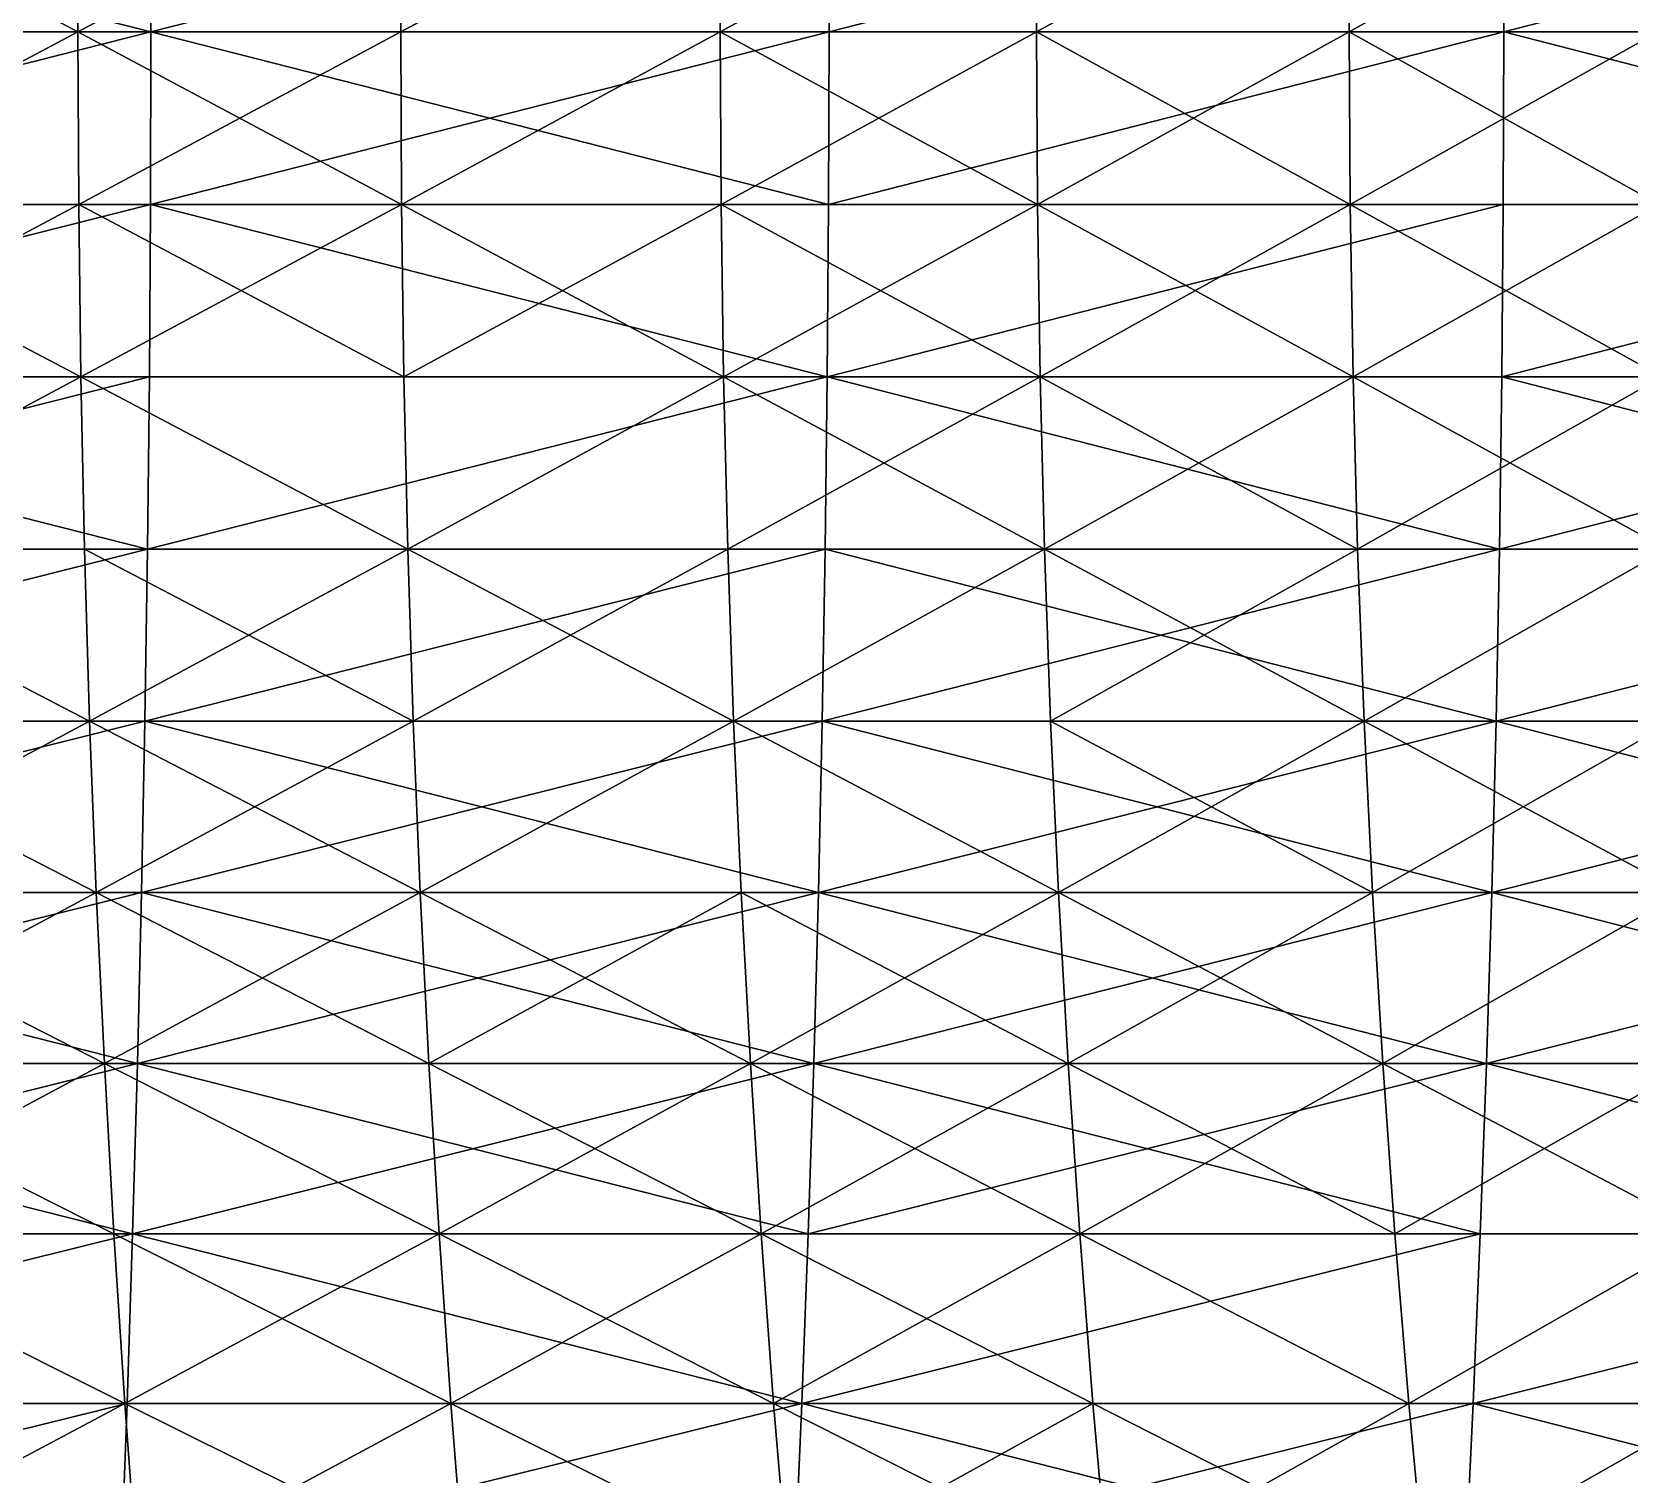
# Model space of a CAD drawing. Header units: millimetres. Extents: x -3250 to 8000, y -3250 to 3250.
# Drawn here: x 5341.9 to 5526.6, y -166.7 to 0 of the extents above; entities that cross this region are included whole.
import ezdxf

# ---------------------------------------------------------------- set-up
doc = ezdxf.new("R2010")
doc.units = ezdxf.units.MM
doc.header["$MEASUREMENT"] = 0
doc.layers.add('MESH_3D', color=2, linetype='CONTINUOUS')

msp = doc.modelspace()

# ---------------------------------------------------------------- linework, layer by layer
at = {"layer": 'MESH_3D'}
for points in [[(5276.9, 19.94, 435.99), (5355.63, 19.94, 448.86), (5355.67, 0, 448.62)], [(5276.9, 19.94, 435.99), (5355.67, 0, 448.62), (5276.94, 0, 435.74)], [(5355.63, 19.94, 26251.14), (5276.9, 19.94, 26264.01), (5276.94, 0, 26264.26)], [(5355.63, 19.94, 26251.14), (5276.94, 0, 26264.26), (5355.67, 0, 26251.38)], [(5309.58, 0, 2083.32), (5347.23, 0, 2096.49), (5309.66, 19.94, 2083.08)], [(5347.32, 19.94, 24603.74), (5309.58, 0, 24616.68), (5309.66, 19.94, 24616.92)], [(5347.32, 19.94, 24603.74), (5347.23, 0, 24603.51), (5309.58, 0, 24616.68)], [(5309.66, 19.94, 2083.08), (5347.23, 0, 2096.49), (5347.32, 19.94, 2096.26)], [(5347.23, 0, 2096.49), (5384.55, 0, 2110.6), (5384.64, 19.94, 2110.37)], [(5347.23, 0, 2096.49), (5384.64, 19.94, 2110.37), (5347.32, 19.94, 2096.26)], [(5384.64, 19.94, 24589.63), (5347.23, 0, 24603.51), (5347.32, 19.94, 24603.74)], [(5384.64, 19.94, 24589.63), (5384.55, 0, 24589.4), (5347.23, 0, 24603.51)], [(5355.63, 19.94, 448.86), (5434.02, 19.94, 463.69), (5355.67, 0, 448.62)], [(5434.02, 19.94, 26236.31), (5355.63, 19.94, 26251.14), (5355.67, 0, 26251.38)], [(5434.02, 19.94, 463.69), (5434.07, 0, 463.45), (5355.67, 0, 448.62)], [(5434.02, 19.94, 26236.31), (5355.67, 0, 26251.38), (5434.07, 0, 26236.55)], [(5384.55, 0, 2110.6), (5421.5, 0, 2125.64), (5421.59, 19.94, 2125.41)], [(5384.55, 0, 2110.6), (5421.59, 19.94, 2125.41), (5384.64, 19.94, 2110.37)], [(5421.59, 19.94, 24574.59), (5384.55, 0, 24589.4), (5384.64, 19.94, 24589.63)], [(5421.59, 19.94, 24574.59), (5421.5, 0, 24574.36), (5384.55, 0, 24589.4)], [(5421.5, 0, 2125.64), (5458.06, 0, 2141.59), (5458.16, 19.94, 2141.36)], [(5421.5, 0, 2125.64), (5458.16, 19.94, 2141.36), (5421.59, 19.94, 2125.41)], [(5458.16, 19.94, 24558.64), (5421.5, 0, 24574.36), (5421.59, 19.94, 24574.59)], [(5458.16, 19.94, 24558.64), (5458.06, 0, 24558.41), (5421.5, 0, 24574.36)], [(5434.02, 19.94, 463.69), (5512.01, 19.94, 480.47), (5434.07, 0, 463.45)], [(5512.01, 19.94, 26219.53), (5434.02, 19.94, 26236.31), (5434.07, 0, 26236.55)], [(5512.01, 19.94, 480.47), (5512.07, 0, 480.23), (5434.07, 0, 463.45)], [(5512.01, 19.94, 26219.53), (5434.07, 0, 26236.55), (5512.07, 0, 26219.77)], [(5458.06, 0, 2141.59), (5494.32, 19.94, 2158.23), (5458.16, 19.94, 2141.36)], [(5458.06, 0, 2141.59), (5494.21, 0, 2158.45), (5494.32, 19.94, 2158.23)], [(5494.32, 19.94, 24541.77), (5458.06, 0, 24558.41), (5458.16, 19.94, 24558.64)], [(5494.32, 19.94, 24541.77), (5494.21, 0, 24541.55), (5458.06, 0, 24558.41)], [(5494.21, 0, 2158.45), (5530.05, 19.94, 2175.98), (5494.32, 19.94, 2158.23)], [(5494.21, 0, 2158.45), (5529.94, 0, 2176.21), (5530.05, 19.94, 2175.98)], [(5530.05, 19.94, 24524.02), (5494.21, 0, 24541.55), (5494.32, 19.94, 24541.77)], [(5530.05, 19.94, 24524.02), (5529.94, 0, 24523.79), (5494.21, 0, 24541.55)], [(5512.01, 19.94, 480.47), (5589.56, 19.94, 499.19), (5589.62, 0, 498.95)], [(5512.01, 19.94, 480.47), (5589.62, 0, 498.95), (5512.07, 0, 480.23)], [(5589.56, 19.94, 26200.81), (5512.01, 19.94, 26219.53), (5512.07, 0, 26219.77)], [(5589.56, 19.94, 26200.81), (5512.07, 0, 26219.77), (5589.62, 0, 26201.05)], [(5276.9, -19.94, 435.99), (5355.67, 0, 448.62), (5355.63, -19.94, 448.86)], [(5276.9, -19.94, 435.99), (5276.94, 0, 435.74), (5355.67, 0, 448.62)], [(5355.67, 0, 26251.38), (5276.9, -19.94, 26264.01), (5355.63, -19.94, 26251.14)], [(5355.67, 0, 26251.38), (5276.94, 0, 26264.26), (5276.9, -19.94, 26264.01)], [(5309.66, -19.94, 2083.08), (5347.23, 0, 2096.49), (5309.58, 0, 2083.32)], [(5309.66, -19.94, 24616.92), (5309.58, 0, 24616.68), (5347.23, 0, 24603.51)], [(5309.66, -19.94, 2083.08), (5347.32, -19.94, 2096.26), (5347.23, 0, 2096.49)], [(5347.32, -19.94, 24603.74), (5309.66, -19.94, 24616.92), (5347.23, 0, 24603.51)], [(5347.32, -19.94, 2096.26), (5384.55, 0, 2110.6), (5347.23, 0, 2096.49)], [(5384.64, -19.94, 24589.63), (5347.32, -19.94, 24603.74), (5347.23, 0, 24603.51)], [(5384.64, -19.94, 24589.63), (5347.23, 0, 24603.51), (5384.55, 0, 24589.4)], [(5347.32, -19.94, 2096.26), (5384.64, -19.94, 2110.37), (5384.55, 0, 2110.6)], [(5355.63, -19.94, 448.86), (5355.67, 0, 448.62), (5434.02, -19.94, 463.69)], [(5434.07, 0, 26236.55), (5355.63, -19.94, 26251.14), (5434.02, -19.94, 26236.31)], [(5434.07, 0, 26236.55), (5355.67, 0, 26251.38), (5355.63, -19.94, 26251.14)], [(5434.02, -19.94, 463.69), (5355.67, 0, 448.62), (5434.07, 0, 463.45)], [(5384.64, -19.94, 2110.37), (5421.5, 0, 2125.64), (5384.55, 0, 2110.6)], [(5384.64, -19.94, 24589.63), (5384.55, 0, 24589.4), (5421.5, 0, 24574.36)], [(5384.64, -19.94, 2110.37), (5421.59, -19.94, 2125.41), (5421.5, 0, 2125.64)], [(5421.59, -19.94, 24574.59), (5384.64, -19.94, 24589.63), (5421.5, 0, 24574.36)], [(5421.59, -19.94, 2125.41), (5458.06, 0, 2141.59), (5421.5, 0, 2125.64)], [(5458.16, -19.94, 24558.64), (5421.59, -19.94, 24574.59), (5421.5, 0, 24574.36)], [(5458.16, -19.94, 24558.64), (5421.5, 0, 24574.36), (5458.06, 0, 24558.41)], [(5421.59, -19.94, 2125.41), (5458.16, -19.94, 2141.36), (5458.06, 0, 2141.59)], [(5434.02, -19.94, 463.69), (5512.07, 0, 480.23), (5512.01, -19.94, 480.47)], [(5434.02, -19.94, 463.69), (5434.07, 0, 463.45), (5512.07, 0, 480.23)], [(5512.07, 0, 26219.77), (5434.02, -19.94, 26236.31), (5512.01, -19.94, 26219.53)], [(5512.07, 0, 26219.77), (5434.07, 0, 26236.55), (5434.02, -19.94, 26236.31)], [(5458.16, -19.94, 2141.36), (5494.21, 0, 2158.45), (5458.06, 0, 2141.59)], [(5494.32, -19.94, 24541.77), (5458.16, -19.94, 24558.64), (5458.06, 0, 24558.41)], [(5494.32, -19.94, 24541.77), (5458.06, 0, 24558.41), (5494.21, 0, 24541.55)], [(5458.16, -19.94, 2141.36), (5494.32, -19.94, 2158.23), (5494.21, 0, 2158.45)], [(5494.32, -19.94, 2158.23), (5529.94, 0, 2176.21), (5494.21, 0, 2158.45)], [(5530.05, -19.94, 24524.02), (5494.21, 0, 24541.55), (5529.94, 0, 24523.79)], [(5530.05, -19.94, 24524.02), (5494.32, -19.94, 24541.77), (5494.21, 0, 24541.55)], [(5494.32, -19.94, 2158.23), (5530.05, -19.94, 2175.98), (5529.94, 0, 2176.21)], [(5512.01, -19.94, 480.47), (5512.07, 0, 480.23), (5589.56, -19.94, 499.19)], [(5589.56, -19.94, 26200.81), (5512.07, 0, 26219.77), (5512.01, -19.94, 26219.53)], [(5589.56, -19.94, 499.19), (5512.07, 0, 480.23), (5589.62, 0, 498.95)], [(5589.62, 0, 26201.05), (5512.07, 0, 26219.77), (5589.56, -19.94, 26200.81)], [(5276.79, -39.88, 436.72), (5355.63, -19.94, 448.86), (5355.5, -39.88, 449.59)], [(5276.9, -19.94, 435.99), (5355.63, -19.94, 448.86), (5276.79, -39.88, 436.72)], [(5355.63, -19.94, 26251.14), (5276.9, -19.94, 26264.01), (5276.79, -39.88, 26263.28)], [(5355.63, -19.94, 26251.14), (5276.79, -39.88, 26263.28), (5355.5, -39.88, 26250.41)], [(5309.9, -39.88, 2082.37), (5347.32, -19.94, 2096.26), (5309.66, -19.94, 2083.08)], [(5347.57, -39.88, 24604.44), (5309.9, -39.88, 24617.63), (5309.66, -19.94, 24616.92)], [(5347.57, -39.88, 24604.44), (5309.66, -19.94, 24616.92), (5347.32, -19.94, 24603.74)], [(5309.9, -39.88, 2082.37), (5347.57, -39.88, 2095.56), (5347.32, -19.94, 2096.26)], [(5347.57, -39.88, 2095.56), (5384.64, -19.94, 2110.37), (5347.32, -19.94, 2096.26)], [(5384.91, -39.88, 24590.32), (5347.57, -39.88, 24604.44), (5347.32, -19.94, 24603.74)], [(5384.91, -39.88, 24590.32), (5347.32, -19.94, 24603.74), (5384.64, -19.94, 24589.63)], [(5347.57, -39.88, 2095.56), (5384.91, -39.88, 2109.68), (5384.64, -19.94, 2110.37)], [(5355.63, -19.94, 448.86), (5433.87, -39.88, 464.42), (5355.5, -39.88, 449.59)], [(5433.87, -39.88, 26235.58), (5355.63, -19.94, 26251.14), (5355.5, -39.88, 26250.41)], [(5355.63, -19.94, 448.86), (5434.02, -19.94, 463.69), (5433.87, -39.88, 464.42)], [(5434.02, -19.94, 26236.31), (5355.63, -19.94, 26251.14), (5433.87, -39.88, 26235.58)], [(5384.91, -39.88, 2109.68), (5421.59, -19.94, 2125.41), (5384.64, -19.94, 2110.37)], [(5421.88, -39.88, 24575.28), (5384.64, -19.94, 24589.63), (5421.59, -19.94, 24574.59)], [(5421.88, -39.88, 24575.28), (5384.91, -39.88, 24590.32), (5384.64, -19.94, 24589.63)], [(5384.91, -39.88, 2109.68), (5421.88, -39.88, 2124.72), (5421.59, -19.94, 2125.41)], [(5421.88, -39.88, 2124.72), (5458.16, -19.94, 2141.36), (5421.59, -19.94, 2125.41)], [(5458.47, -39.88, 24559.32), (5421.88, -39.88, 24575.28), (5421.59, -19.94, 24574.59)], [(5458.47, -39.88, 24559.32), (5421.59, -19.94, 24574.59), (5458.16, -19.94, 24558.64)], [(5421.88, -39.88, 2124.72), (5458.47, -39.88, 2140.68), (5458.16, -19.94, 2141.36)], [(5433.87, -39.88, 464.42), (5512.01, -19.94, 480.47), (5511.85, -39.88, 481.2)], [(5434.02, -19.94, 463.69), (5512.01, -19.94, 480.47), (5433.87, -39.88, 464.42)], [(5512.01, -19.94, 26219.53), (5434.02, -19.94, 26236.31), (5433.87, -39.88, 26235.58)], [(5512.01, -19.94, 26219.53), (5433.87, -39.88, 26235.58), (5511.85, -39.88, 26218.8)], [(5458.47, -39.88, 2140.68), (5494.32, -19.94, 2158.23), (5458.16, -19.94, 2141.36)], [(5494.65, -39.88, 24542.45), (5458.16, -19.94, 24558.64), (5494.32, -19.94, 24541.77)], [(5494.65, -39.88, 24542.45), (5458.47, -39.88, 24559.32), (5458.16, -19.94, 24558.64)], [(5458.47, -39.88, 2140.68), (5494.65, -39.88, 2157.55), (5494.32, -19.94, 2158.23)], [(5494.65, -39.88, 2157.55), (5530.05, -19.94, 2175.98), (5494.32, -19.94, 2158.23)], [(5530.39, -39.88, 24524.68), (5494.32, -19.94, 24541.77), (5530.05, -19.94, 24524.02)], [(5530.39, -39.88, 24524.68), (5494.65, -39.88, 24542.45), (5494.32, -19.94, 24541.77)], [(5494.65, -39.88, 2157.55), (5530.39, -39.88, 2175.32), (5530.05, -19.94, 2175.98)], [(5511.85, -39.88, 481.2), (5589.56, -19.94, 499.19), (5589.38, -39.88, 499.92)], [(5512.01, -19.94, 480.47), (5589.56, -19.94, 499.19), (5511.85, -39.88, 481.2)], [(5589.56, -19.94, 26200.81), (5511.85, -39.88, 26218.8), (5589.38, -39.88, 26200.08)], [(5589.56, -19.94, 26200.81), (5512.01, -19.94, 26219.53), (5511.85, -39.88, 26218.8)], [(5276.79, -39.88, 436.72), (5355.29, -59.78, 450.82), (5276.6, -59.78, 437.95)], [(5355.5, -39.88, 26250.41), (5276.79, -39.88, 26263.28), (5276.6, -59.78, 26262.05)], [(5355.5, -39.88, 26250.41), (5276.6, -59.78, 26262.05), (5355.29, -59.78, 26249.18)], [(5276.79, -39.88, 436.72), (5355.5, -39.88, 449.59), (5355.29, -59.78, 450.82)], [(5310.29, -59.78, 2081.2), (5347.57, -39.88, 2095.56), (5309.9, -39.88, 2082.37)], [(5347.57, -39.88, 24604.44), (5310.29, -59.78, 24618.8), (5309.9, -39.88, 24617.63)], [(5310.29, -59.78, 2081.2), (5348, -59.78, 2094.39), (5347.57, -39.88, 2095.56)], [(5348, -59.78, 24605.61), (5310.29, -59.78, 24618.8), (5347.57, -39.88, 24604.44)], [(5347.57, -39.88, 2095.56), (5385.36, -59.78, 2108.52), (5384.91, -39.88, 2109.68)], [(5348, -59.78, 2094.39), (5385.36, -59.78, 2108.52), (5347.57, -39.88, 2095.56)], [(5385.36, -59.78, 24591.48), (5347.57, -39.88, 24604.44), (5384.91, -39.88, 24590.32)], [(5385.36, -59.78, 24591.48), (5348, -59.78, 24605.61), (5347.57, -39.88, 24604.44)], [(5355.29, -59.78, 450.82), (5433.87, -39.88, 464.42), (5433.62, -59.78, 465.64)], [(5355.5, -39.88, 449.59), (5433.87, -39.88, 464.42), (5355.29, -59.78, 450.82)], [(5433.87, -39.88, 26235.58), (5355.5, -39.88, 26250.41), (5355.29, -59.78, 26249.18)], [(5433.87, -39.88, 26235.58), (5355.29, -59.78, 26249.18), (5433.62, -59.78, 26234.36)], [(5385.36, -59.78, 2108.52), (5421.88, -39.88, 2124.72), (5384.91, -39.88, 2109.68)], [(5421.88, -39.88, 24575.28), (5385.36, -59.78, 24591.48), (5384.91, -39.88, 24590.32)], [(5385.36, -59.78, 2108.52), (5422.36, -59.78, 2123.58), (5421.88, -39.88, 2124.72)], [(5422.36, -59.78, 24576.42), (5385.36, -59.78, 24591.48), (5421.88, -39.88, 24575.28)], [(5422.36, -59.78, 2123.58), (5458.47, -39.88, 2140.68), (5421.88, -39.88, 2124.72)], [(5458.98, -59.78, 24560.45), (5421.88, -39.88, 24575.28), (5458.47, -39.88, 24559.32)], [(5458.98, -59.78, 24560.45), (5422.36, -59.78, 24576.42), (5421.88, -39.88, 24575.28)], [(5422.36, -59.78, 2123.58), (5458.98, -59.78, 2139.55), (5458.47, -39.88, 2140.68)], [(5433.87, -39.88, 464.42), (5511.57, -59.78, 482.41), (5433.62, -59.78, 465.64)], [(5511.57, -59.78, 26217.59), (5433.87, -39.88, 26235.58), (5433.62, -59.78, 26234.36)], [(5433.87, -39.88, 464.42), (5511.85, -39.88, 481.2), (5511.57, -59.78, 482.41)], [(5511.85, -39.88, 26218.8), (5433.87, -39.88, 26235.58), (5511.57, -59.78, 26217.59)], [(5458.98, -59.78, 2139.55), (5494.65, -39.88, 2157.55), (5458.47, -39.88, 2140.68)], [(5495.18, -59.78, 24543.57), (5458.98, -59.78, 24560.45), (5458.47, -39.88, 24559.32)], [(5495.18, -59.78, 24543.57), (5458.47, -39.88, 24559.32), (5494.65, -39.88, 24542.45)], [(5458.98, -59.78, 2139.55), (5495.18, -59.78, 2156.43), (5494.65, -39.88, 2157.55)], [(5495.18, -59.78, 2156.43), (5530.39, -39.88, 2175.32), (5494.65, -39.88, 2157.55)], [(5530.96, -59.78, 24525.79), (5495.18, -59.78, 24543.57), (5494.65, -39.88, 24542.45)], [(5530.96, -59.78, 24525.79), (5494.65, -39.88, 24542.45), (5530.39, -39.88, 24524.68)], [(5495.18, -59.78, 2156.43), (5530.96, -59.78, 2174.21), (5530.39, -39.88, 2175.32)], [(5511.85, -39.88, 481.2), (5589.07, -59.78, 501.12), (5511.57, -59.78, 482.41)], [(5589.38, -39.88, 26200.08), (5511.57, -59.78, 26217.59), (5589.07, -59.78, 26198.88)], [(5589.38, -39.88, 26200.08), (5511.85, -39.88, 26218.8), (5511.57, -59.78, 26217.59)], [(5511.85, -39.88, 481.2), (5589.38, -39.88, 499.92), (5589.07, -59.78, 501.12)], [(5276.34, -79.65, 439.67), (5355.29, -59.78, 450.82), (5354.98, -79.65, 452.53)], [(5276.6, -59.78, 437.95), (5355.29, -59.78, 450.82), (5276.34, -79.65, 439.67)], [(5355.29, -59.78, 26249.18), (5276.34, -79.65, 26260.33), (5354.98, -79.65, 26247.47)], [(5355.29, -59.78, 26249.18), (5276.6, -59.78, 26262.05), (5276.34, -79.65, 26260.33)], [(5310.29, -59.78, 2081.2), (5348.59, -79.65, 2092.76), (5348, -59.78, 2094.39)], [(5310.84, -79.65, 2079.55), (5348.59, -79.65, 2092.76), (5310.29, -59.78, 2081.2)], [(5348.59, -79.65, 24607.24), (5310.29, -59.78, 24618.8), (5348, -59.78, 24605.61)], [(5348.59, -79.65, 24607.24), (5310.84, -79.65, 24620.45), (5310.29, -59.78, 24618.8)], [(5348.59, -79.65, 2092.76), (5385.36, -59.78, 2108.52), (5348, -59.78, 2094.39)], [(5386, -79.65, 24593.1), (5348.59, -79.65, 24607.24), (5348, -59.78, 24605.61)], [(5386, -79.65, 24593.1), (5348, -59.78, 24605.61), (5385.36, -59.78, 24591.48)], [(5348.59, -79.65, 2092.76), (5386, -79.65, 2106.9), (5385.36, -59.78, 2108.52)], [(5354.98, -79.65, 452.53), (5433.62, -59.78, 465.64), (5433.28, -79.65, 467.34)], [(5355.29, -59.78, 450.82), (5433.62, -59.78, 465.64), (5354.98, -79.65, 452.53)], [(5433.62, -59.78, 26234.36), (5355.29, -59.78, 26249.18), (5354.98, -79.65, 26247.47)], [(5433.62, -59.78, 26234.36), (5354.98, -79.65, 26247.47), (5433.28, -79.65, 26232.66)], [(5386, -79.65, 2106.9), (5422.36, -59.78, 2123.58), (5385.36, -59.78, 2108.52)], [(5423.04, -79.65, 24578.03), (5386, -79.65, 24593.1), (5385.36, -59.78, 24591.48)], [(5423.04, -79.65, 24578.03), (5385.36, -59.78, 24591.48), (5422.36, -59.78, 24576.42)], [(5386, -79.65, 2106.9), (5423.04, -79.65, 2121.97), (5422.36, -59.78, 2123.58)], [(5423.04, -79.65, 2121.97), (5458.98, -59.78, 2139.55), (5422.36, -59.78, 2123.58)], [(5458.98, -59.78, 24560.45), (5423.04, -79.65, 24578.03), (5422.36, -59.78, 24576.42)], [(5423.04, -79.65, 2121.97), (5459.69, -79.65, 2137.97), (5458.98, -59.78, 2139.55)], [(5459.69, -79.65, 24562.03), (5423.04, -79.65, 24578.03), (5458.98, -59.78, 24560.45)], [(5433.62, -59.78, 465.64), (5511.18, -79.65, 484.11), (5433.28, -79.65, 467.34)], [(5511.57, -59.78, 26217.59), (5433.28, -79.65, 26232.66), (5511.18, -79.65, 26215.89)], [(5511.57, -59.78, 26217.59), (5433.62, -59.78, 26234.36), (5433.28, -79.65, 26232.66)], [(5433.62, -59.78, 465.64), (5511.57, -59.78, 482.41), (5511.18, -79.65, 484.11)], [(5459.69, -79.65, 2137.97), (5495.18, -59.78, 2156.43), (5458.98, -59.78, 2139.55)], [(5495.94, -79.65, 24545.13), (5458.98, -59.78, 24560.45), (5495.18, -59.78, 24543.57)], [(5495.94, -79.65, 24545.13), (5459.69, -79.65, 24562.03), (5458.98, -59.78, 24560.45)], [(5459.69, -79.65, 2137.97), (5495.94, -79.65, 2154.87), (5495.18, -59.78, 2156.43)], [(5495.94, -79.65, 2154.87), (5530.96, -59.78, 2174.21), (5495.18, -59.78, 2156.43)], [(5530.96, -59.78, 24525.79), (5495.94, -79.65, 24545.13), (5495.18, -59.78, 24543.57)], [(5495.94, -79.65, 2154.87), (5531.75, -79.65, 2172.67), (5530.96, -59.78, 2174.21)], [(5531.75, -79.65, 24527.33), (5495.94, -79.65, 24545.13), (5530.96, -59.78, 24525.79)], [(5511.18, -79.65, 484.11), (5589.07, -59.78, 501.12), (5588.64, -79.65, 502.81)], [(5511.57, -59.78, 482.41), (5589.07, -59.78, 501.12), (5511.18, -79.65, 484.11)], [(5589.07, -59.78, 26198.88), (5511.57, -59.78, 26217.59), (5511.18, -79.65, 26215.89)], [(5589.07, -59.78, 26198.88), (5511.18, -79.65, 26215.89), (5588.64, -79.65, 26197.19)], [(5276.01, -99.47, 441.88), (5354.98, -79.65, 452.53), (5354.6, -99.47, 454.73)], [(5276.34, -79.65, 439.67), (5354.98, -79.65, 452.53), (5276.01, -99.47, 441.88)], [(5354.98, -79.65, 26247.47), (5276.34, -79.65, 26260.33), (5276.01, -99.47, 26258.12)], [(5354.98, -79.65, 26247.47), (5276.01, -99.47, 26258.12), (5354.6, -99.47, 26245.27)], [(5311.56, -99.47, 2077.43), (5348.59, -79.65, 2092.76), (5310.84, -79.65, 2079.55)], [(5349.36, -99.47, 24609.34), (5311.56, -99.47, 24622.57), (5310.84, -79.65, 24620.45)], [(5349.36, -99.47, 24609.34), (5310.84, -79.65, 24620.45), (5348.59, -79.65, 24607.24)], [(5311.56, -99.47, 2077.43), (5349.36, -99.47, 2090.66), (5348.59, -79.65, 2092.76)], [(5349.36, -99.47, 2090.66), (5386, -79.65, 2106.9), (5348.59, -79.65, 2092.76)], [(5386.81, -99.47, 24595.18), (5349.36, -99.47, 24609.34), (5348.59, -79.65, 24607.24)], [(5386.81, -99.47, 24595.18), (5348.59, -79.65, 24607.24), (5386, -79.65, 24593.1)], [(5349.36, -99.47, 2090.66), (5386.81, -99.47, 2104.82), (5386, -79.65, 2106.9)], [(5354.98, -79.65, 452.53), (5432.84, -99.47, 469.53), (5354.6, -99.47, 454.73)], [(5433.28, -79.65, 26232.66), (5354.6, -99.47, 26245.27), (5432.84, -99.47, 26230.47)], [(5433.28, -79.65, 26232.66), (5354.98, -79.65, 26247.47), (5354.6, -99.47, 26245.27)], [(5354.98, -79.65, 452.53), (5433.28, -79.65, 467.34), (5432.84, -99.47, 469.53)], [(5386.81, -99.47, 2104.82), (5423.04, -79.65, 2121.97), (5386, -79.65, 2106.9)], [(5423.04, -79.65, 24578.03), (5386.81, -99.47, 24595.18), (5386, -79.65, 24593.1)], [(5386.81, -99.47, 2104.82), (5423.91, -99.47, 2119.92), (5423.04, -79.65, 2121.97)], [(5423.91, -99.47, 24580.08), (5386.81, -99.47, 24595.18), (5423.04, -79.65, 24578.03)], [(5423.04, -79.65, 2121.97), (5460.61, -99.47, 2135.93), (5459.69, -79.65, 2137.97)], [(5423.91, -99.47, 2119.92), (5460.61, -99.47, 2135.93), (5423.04, -79.65, 2121.97)], [(5460.61, -99.47, 24564.07), (5423.04, -79.65, 24578.03), (5459.69, -79.65, 24562.03)], [(5460.61, -99.47, 24564.07), (5423.91, -99.47, 24580.08), (5423.04, -79.65, 24578.03)], [(5433.28, -79.65, 467.34), (5510.69, -99.47, 486.28), (5432.84, -99.47, 469.53)], [(5511.18, -79.65, 26215.89), (5433.28, -79.65, 26232.66), (5432.84, -99.47, 26230.47)], [(5511.18, -79.65, 26215.89), (5432.84, -99.47, 26230.47), (5510.69, -99.47, 26213.72)], [(5433.28, -79.65, 467.34), (5511.18, -79.65, 484.11), (5510.69, -99.47, 486.28)], [(5460.61, -99.47, 2135.93), (5495.94, -79.65, 2154.87), (5459.69, -79.65, 2137.97)], [(5496.91, -99.47, 24547.14), (5459.69, -79.65, 24562.03), (5495.94, -79.65, 24545.13)], [(5496.91, -99.47, 24547.14), (5460.61, -99.47, 24564.07), (5459.69, -79.65, 24562.03)], [(5460.61, -99.47, 2135.93), (5496.91, -99.47, 2152.86), (5495.94, -79.65, 2154.87)], [(5496.91, -99.47, 2152.86), (5531.75, -79.65, 2172.67), (5495.94, -79.65, 2154.87)], [(5532.77, -99.47, 24529.32), (5495.94, -79.65, 24545.13), (5531.75, -79.65, 24527.33)], [(5532.77, -99.47, 24529.32), (5496.91, -99.47, 24547.14), (5495.94, -79.65, 24545.13)], [(5496.91, -99.47, 2152.86), (5532.77, -99.47, 2170.68), (5531.75, -79.65, 2172.67)], [(5510.69, -99.47, 486.28), (5588.64, -79.65, 502.81), (5588.09, -99.47, 504.97)], [(5511.18, -79.65, 484.11), (5588.64, -79.65, 502.81), (5510.69, -99.47, 486.28)], [(5588.09, -99.47, 26195.03), (5511.18, -79.65, 26215.89), (5510.69, -99.47, 26213.72)], [(5588.64, -79.65, 26197.19), (5511.18, -79.65, 26215.89), (5588.09, -99.47, 26195.03)], [(5276.01, -99.47, 441.88), (5354.12, -119.23, 457.41), (5275.6, -119.23, 444.58)], [(5354.6, -99.47, 26245.27), (5276.01, -99.47, 26258.12), (5275.6, -119.23, 26255.42)], [(5354.6, -99.47, 26245.27), (5275.6, -119.23, 26255.42), (5354.12, -119.23, 26242.59)], [(5276.01, -99.47, 441.88), (5354.6, -99.47, 454.73), (5354.12, -119.23, 457.41)], [(5312.42, -119.23, 2074.85), (5349.36, -99.47, 2090.66), (5311.56, -99.47, 2077.43)], [(5350.29, -119.23, 24611.9), (5312.42, -119.23, 24625.15), (5311.56, -99.47, 24622.57)], [(5350.29, -119.23, 24611.9), (5311.56, -99.47, 24622.57), (5349.36, -99.47, 24609.34)], [(5312.42, -119.23, 2074.85), (5350.29, -119.23, 2088.1), (5349.36, -99.47, 2090.66)], [(5350.29, -119.23, 2088.1), (5386.81, -99.47, 2104.82), (5349.36, -99.47, 2090.66)], [(5387.81, -119.23, 24597.72), (5349.36, -99.47, 24609.34), (5386.81, -99.47, 24595.18)], [(5387.81, -119.23, 24597.72), (5350.29, -119.23, 24611.9), (5349.36, -99.47, 24609.34)], [(5350.29, -119.23, 2088.1), (5387.81, -119.23, 2102.28), (5386.81, -99.47, 2104.82)], [(5354.12, -119.23, 457.41), (5432.84, -99.47, 469.53), (5432.3, -119.23, 472.21)], [(5354.6, -99.47, 454.73), (5432.84, -99.47, 469.53), (5354.12, -119.23, 457.41)], [(5432.3, -119.23, 26227.79), (5354.6, -99.47, 26245.27), (5354.12, -119.23, 26242.59)], [(5432.84, -99.47, 26230.47), (5354.6, -99.47, 26245.27), (5432.3, -119.23, 26227.79)], [(5387.81, -119.23, 2102.28), (5423.91, -99.47, 2119.92), (5386.81, -99.47, 2104.82)], [(5424.97, -119.23, 24582.6), (5386.81, -99.47, 24595.18), (5423.91, -99.47, 24580.08)], [(5424.97, -119.23, 24582.6), (5387.81, -119.23, 24597.72), (5386.81, -99.47, 24595.18)], [(5387.81, -119.23, 2102.28), (5424.97, -119.23, 2117.4), (5423.91, -99.47, 2119.92)], [(5424.97, -119.23, 2117.4), (5460.61, -99.47, 2135.93), (5423.91, -99.47, 2119.92)], [(5461.73, -119.23, 24566.55), (5423.91, -99.47, 24580.08), (5460.61, -99.47, 24564.07)], [(5461.73, -119.23, 24566.55), (5424.97, -119.23, 24582.6), (5423.91, -99.47, 24580.08)], [(5424.97, -119.23, 2117.4), (5461.73, -119.23, 2133.45), (5460.61, -99.47, 2135.93)], [(5432.84, -99.47, 469.53), (5510.08, -119.23, 488.94), (5432.3, -119.23, 472.21)], [(5510.69, -99.47, 26213.72), (5432.84, -99.47, 26230.47), (5432.3, -119.23, 26227.79)], [(5510.69, -99.47, 26213.72), (5432.3, -119.23, 26227.79), (5510.08, -119.23, 26211.06)], [(5432.84, -99.47, 469.53), (5510.69, -99.47, 486.28), (5510.08, -119.23, 488.94)], [(5461.73, -119.23, 2133.45), (5496.91, -99.47, 2152.86), (5460.61, -99.47, 2135.93)], [(5498.09, -119.23, 24549.6), (5461.73, -119.23, 24566.55), (5460.61, -99.47, 24564.07)], [(5498.09, -119.23, 24549.6), (5460.61, -99.47, 24564.07), (5496.91, -99.47, 24547.14)], [(5461.73, -119.23, 2133.45), (5498.09, -119.23, 2150.4), (5496.91, -99.47, 2152.86)], [(5498.09, -119.23, 2150.4), (5532.77, -99.47, 2170.68), (5496.91, -99.47, 2152.86)], [(5532.77, -99.47, 24529.32), (5498.09, -119.23, 24549.6), (5496.91, -99.47, 24547.14)], [(5498.09, -119.23, 2150.4), (5534.01, -119.23, 2168.25), (5532.77, -99.47, 2170.68)], [(5534.01, -119.23, 24531.75), (5498.09, -119.23, 24549.6), (5532.77, -99.47, 24529.32)], [(5510.69, -99.47, 486.28), (5587.42, -119.23, 507.61), (5510.08, -119.23, 488.94)], [(5588.09, -99.47, 26195.03), (5510.69, -99.47, 26213.72), (5510.08, -119.23, 26211.06)], [(5588.09, -99.47, 26195.03), (5510.08, -119.23, 26211.06), (5587.42, -119.23, 26192.39)], [(5510.69, -99.47, 486.28), (5588.09, -99.47, 504.97), (5587.42, -119.23, 507.61)], [(5275.6, -119.23, 444.58), (5353.56, -138.92, 460.58), (5275.12, -138.92, 447.76)], [(5354.12, -119.23, 26242.59), (5275.12, -138.92, 26252.24), (5353.56, -138.92, 26239.42)], [(5354.12, -119.23, 26242.59), (5275.6, -119.23, 26255.42), (5275.12, -138.92, 26252.24)], [(5275.6, -119.23, 444.58), (5354.12, -119.23, 457.41), (5353.56, -138.92, 460.58)], [(5313.45, -138.92, 2071.8), (5350.29, -119.23, 2088.1), (5312.42, -119.23, 2074.85)], [(5351.39, -138.92, 24614.93), (5313.45, -138.92, 24628.2), (5312.42, -119.23, 24625.15)], [(5351.39, -138.92, 24614.93), (5312.42, -119.23, 24625.15), (5350.29, -119.23, 24611.9)], [(5313.45, -138.92, 2071.8), (5351.39, -138.92, 2085.07), (5350.29, -119.23, 2088.1)], [(5350.29, -119.23, 2088.1), (5388.99, -138.92, 2099.29), (5387.81, -119.23, 2102.28)], [(5351.39, -138.92, 2085.07), (5388.99, -138.92, 2099.29), (5350.29, -119.23, 2088.1)], [(5388.99, -138.92, 24600.71), (5350.29, -119.23, 24611.9), (5387.81, -119.23, 24597.72)], [(5388.99, -138.92, 24600.71), (5351.39, -138.92, 24614.93), (5350.29, -119.23, 24611.9)], [(5354.12, -119.23, 457.41), (5431.66, -138.92, 475.36), (5353.56, -138.92, 460.58)], [(5432.3, -119.23, 26227.79), (5353.56, -138.92, 26239.42), (5431.66, -138.92, 26224.64)], [(5432.3, -119.23, 26227.79), (5354.12, -119.23, 26242.59), (5353.56, -138.92, 26239.42)], [(5354.12, -119.23, 457.41), (5432.3, -119.23, 472.21), (5431.66, -138.92, 475.36)], [(5388.99, -138.92, 2099.29), (5424.97, -119.23, 2117.4), (5387.81, -119.23, 2102.28)], [(5426.22, -138.92, 24585.56), (5388.99, -138.92, 24600.71), (5387.81, -119.23, 24597.72)], [(5426.22, -138.92, 24585.56), (5387.81, -119.23, 24597.72), (5424.97, -119.23, 24582.6)], [(5388.99, -138.92, 2099.29), (5426.22, -138.92, 2114.44), (5424.97, -119.23, 2117.4)], [(5426.22, -138.92, 2114.44), (5461.73, -119.23, 2133.45), (5424.97, -119.23, 2117.4)], [(5463.06, -138.92, 24569.49), (5426.22, -138.92, 24585.56), (5424.97, -119.23, 24582.6)], [(5463.06, -138.92, 24569.49), (5424.97, -119.23, 24582.6), (5461.73, -119.23, 24566.55)], [(5426.22, -138.92, 2114.44), (5463.06, -138.92, 2130.51), (5461.73, -119.23, 2133.45)], [(5432.3, -119.23, 472.21), (5509.36, -138.92, 492.08), (5431.66, -138.92, 475.36)], [(5510.08, -119.23, 26211.06), (5431.66, -138.92, 26224.64), (5509.36, -138.92, 26207.92)], [(5510.08, -119.23, 26211.06), (5432.3, -119.23, 26227.79), (5431.66, -138.92, 26224.64)], [(5432.3, -119.23, 472.21), (5510.08, -119.23, 488.94), (5509.36, -138.92, 492.08)], [(5463.06, -138.92, 2130.51), (5498.09, -119.23, 2150.4), (5461.73, -119.23, 2133.45)], [(5499.49, -138.92, 24552.5), (5461.73, -119.23, 24566.55), (5498.09, -119.23, 24549.6)], [(5499.49, -138.92, 24552.5), (5463.06, -138.92, 24569.49), (5461.73, -119.23, 24566.55)], [(5463.06, -138.92, 2130.51), (5499.49, -138.92, 2147.5), (5498.09, -119.23, 2150.4)], [(5499.49, -138.92, 2147.5), (5534.01, -119.23, 2168.25), (5498.09, -119.23, 2150.4)], [(5535.48, -138.92, 24534.61), (5498.09, -119.23, 24549.6), (5534.01, -119.23, 24531.75)], [(5535.48, -138.92, 24534.61), (5499.49, -138.92, 24552.5), (5498.09, -119.23, 24549.6)], [(5499.49, -138.92, 2147.5), (5535.48, -138.92, 2165.39), (5534.01, -119.23, 2168.25)], [(5510.08, -119.23, 488.94), (5586.62, -138.92, 510.73), (5509.36, -138.92, 492.08)], [(5586.62, -138.92, 26189.27), (5510.08, -119.23, 26211.06), (5509.36, -138.92, 26207.92)], [(5510.08, -119.23, 488.94), (5587.42, -119.23, 507.61), (5586.62, -138.92, 510.73)], [(5587.42, -119.23, 26192.39), (5510.08, -119.23, 26211.06), (5586.62, -138.92, 26189.27)], [(5274.57, -158.52, 451.43), (5353.56, -138.92, 460.58), (5352.92, -158.52, 464.24)], [(5275.12, -138.92, 447.76), (5353.56, -138.92, 460.58), (5274.57, -158.52, 451.43)], [(5353.56, -138.92, 26239.42), (5275.12, -138.92, 26252.24), (5274.57, -158.52, 26248.57)], [(5353.56, -138.92, 26239.42), (5274.57, -158.52, 26248.57), (5352.92, -158.52, 26235.76)], [(5313.45, -138.92, 2071.8), (5352.66, -158.52, 2081.59), (5351.39, -138.92, 2085.07)], [(5314.63, -158.52, 2068.28), (5352.66, -158.52, 2081.59), (5313.45, -138.92, 2071.8)], [(5352.66, -158.52, 24618.41), (5314.63, -158.52, 24631.72), (5313.45, -138.92, 24628.2)], [(5352.66, -158.52, 24618.41), (5313.45, -138.92, 24628.2), (5351.39, -138.92, 24614.93)], [(5351.39, -138.92, 2085.07), (5390.34, -158.52, 2095.84), (5388.99, -138.92, 2099.29)], [(5352.66, -158.52, 2081.59), (5390.34, -158.52, 2095.84), (5351.39, -138.92, 2085.07)], [(5388.99, -138.92, 24600.71), (5352.66, -158.52, 24618.41), (5351.39, -138.92, 24614.93)], [(5390.34, -158.52, 24604.16), (5352.66, -158.52, 24618.41), (5388.99, -138.92, 24600.71)], [(5353.56, -138.92, 460.58), (5430.92, -158.52, 479), (5352.92, -158.52, 464.24)], [(5430.92, -158.52, 26221), (5353.56, -138.92, 26239.42), (5352.92, -158.52, 26235.76)], [(5353.56, -138.92, 460.58), (5431.66, -138.92, 475.36), (5430.92, -158.52, 479)], [(5431.66, -138.92, 26224.64), (5353.56, -138.92, 26239.42), (5430.92, -158.52, 26221)], [(5390.34, -158.52, 2095.84), (5426.22, -138.92, 2114.44), (5388.99, -138.92, 2099.29)], [(5427.66, -158.52, 24588.98), (5390.34, -158.52, 24604.16), (5388.99, -138.92, 24600.71)], [(5427.66, -158.52, 24588.98), (5388.99, -138.92, 24600.71), (5426.22, -138.92, 24585.56)], [(5390.34, -158.52, 2095.84), (5427.66, -158.52, 2111.02), (5426.22, -138.92, 2114.44)], [(5427.66, -158.52, 2111.02), (5463.06, -138.92, 2130.51), (5426.22, -138.92, 2114.44)], [(5464.58, -158.52, 24572.87), (5426.22, -138.92, 24585.56), (5463.06, -138.92, 24569.49)], [(5464.58, -158.52, 24572.87), (5427.66, -158.52, 24588.98), (5426.22, -138.92, 24585.56)], [(5427.66, -158.52, 2111.02), (5464.58, -158.52, 2127.13), (5463.06, -138.92, 2130.51)], [(5430.92, -158.52, 479), (5509.36, -138.92, 492.08), (5508.54, -158.52, 495.69)], [(5431.66, -138.92, 475.36), (5509.36, -138.92, 492.08), (5430.92, -158.52, 479)], [(5509.36, -138.92, 26207.92), (5431.66, -138.92, 26224.64), (5430.92, -158.52, 26221)], [(5509.36, -138.92, 26207.92), (5430.92, -158.52, 26221), (5508.54, -158.52, 26204.31)], [(5463.06, -138.92, 2130.51), (5501.1, -158.52, 2144.16), (5499.49, -138.92, 2147.5)], [(5464.58, -158.52, 2127.13), (5501.1, -158.52, 2144.16), (5463.06, -138.92, 2130.51)], [(5501.1, -158.52, 24555.84), (5463.06, -138.92, 24569.49), (5499.49, -138.92, 24552.5)], [(5501.1, -158.52, 24555.84), (5464.58, -158.52, 24572.87), (5463.06, -138.92, 24569.49)], [(5501.1, -158.52, 2144.16), (5535.48, -138.92, 2165.39), (5499.49, -138.92, 2147.5)], [(5535.48, -138.92, 24534.61), (5501.1, -158.52, 24555.84), (5499.49, -138.92, 24552.5)], [(5501.1, -158.52, 2144.16), (5537.17, -158.52, 2162.09), (5535.48, -138.92, 2165.39)], [(5537.17, -158.52, 24537.91), (5501.1, -158.52, 24555.84), (5535.48, -138.92, 24534.61)], [(5508.54, -158.52, 495.69), (5586.62, -138.92, 510.73), (5585.71, -158.52, 514.32)], [(5509.36, -138.92, 492.08), (5586.62, -138.92, 510.73), (5508.54, -158.52, 495.69)], [(5586.62, -138.92, 26189.27), (5509.36, -138.92, 26207.92), (5508.54, -158.52, 26204.31)], [(5586.62, -138.92, 26189.27), (5508.54, -158.52, 26204.31), (5585.71, -158.52, 26185.68)], [(5274.57, -158.52, 451.43), (5352.19, -178.02, 468.37), (5273.95, -178.02, 455.57)], [(5352.92, -158.52, 26235.76), (5273.95, -178.02, 26244.43), (5352.19, -178.02, 26231.63)], [(5352.92, -158.52, 26235.76), (5274.57, -158.52, 26248.57), (5273.95, -178.02, 26244.43)], [(5274.57, -158.52, 451.43), (5352.92, -158.52, 464.24), (5352.19, -178.02, 468.37)], [(5315.97, -178.02, 2064.3), (5352.66, -158.52, 2081.59), (5314.63, -158.52, 2068.28)], [(5352.66, -158.52, 24618.41), (5315.97, -178.02, 24635.7), (5314.63, -158.52, 24631.72)], [(5315.97, -178.02, 2064.3), (5354.09, -178.02, 2077.64), (5352.66, -158.52, 2081.59)], [(5354.09, -178.02, 24622.36), (5315.97, -178.02, 24635.7), (5352.66, -158.52, 24618.41)], [(5352.19, -178.02, 468.37), (5430.92, -158.52, 479), (5430.09, -178.02, 483.11)], [(5352.92, -158.52, 464.24), (5430.92, -158.52, 479), (5352.19, -178.02, 468.37)], [(5430.92, -158.52, 26221), (5352.19, -178.02, 26231.63), (5430.09, -178.02, 26216.89)], [(5430.92, -158.52, 26221), (5352.92, -158.52, 26235.76), (5352.19, -178.02, 26231.63)], [(5354.09, -178.02, 2077.64), (5390.34, -158.52, 2095.84), (5352.66, -158.52, 2081.59)], [(5391.87, -178.02, 24608.07), (5352.66, -158.52, 24618.41), (5390.34, -158.52, 24604.16)], [(5391.87, -178.02, 24608.07), (5354.09, -178.02, 24622.36), (5352.66, -158.52, 24618.41)], [(5354.09, -178.02, 2077.64), (5391.87, -178.02, 2091.93), (5390.34, -158.52, 2095.84)], [(5390.34, -158.52, 2095.84), (5429.29, -178.02, 2107.16), (5427.66, -158.52, 2111.02)], [(5391.87, -178.02, 2091.93), (5429.29, -178.02, 2107.16), (5390.34, -158.52, 2095.84)], [(5429.29, -178.02, 24592.84), (5391.87, -178.02, 24608.07), (5390.34, -158.52, 24604.16)], [(5429.29, -178.02, 24592.84), (5390.34, -158.52, 24604.16), (5427.66, -158.52, 24588.98)], [(5429.29, -178.02, 2107.16), (5464.58, -158.52, 2127.13), (5427.66, -158.52, 2111.02)], [(5466.31, -178.02, 24576.69), (5427.66, -158.52, 24588.98), (5464.58, -158.52, 24572.87)], [(5466.31, -178.02, 24576.69), (5429.29, -178.02, 24592.84), (5427.66, -158.52, 24588.98)], [(5429.29, -178.02, 2107.16), (5466.31, -178.02, 2123.31), (5464.58, -158.52, 2127.13)], [(5430.92, -158.52, 479), (5507.6, -178.02, 499.79), (5430.09, -178.02, 483.11)], [(5508.54, -158.52, 26204.31), (5430.92, -158.52, 26221), (5430.09, -178.02, 26216.89)], [(5508.54, -158.52, 26204.31), (5430.09, -178.02, 26216.89), (5507.6, -178.02, 26200.21)], [(5430.92, -158.52, 479), (5508.54, -158.52, 495.69), (5507.6, -178.02, 499.79)], [(5466.31, -178.02, 2123.31), (5501.1, -158.52, 2144.16), (5464.58, -158.52, 2127.13)], [(5502.92, -178.02, 24559.62), (5466.31, -178.02, 24576.69), (5464.58, -158.52, 24572.87)], [(5502.92, -178.02, 24559.62), (5464.58, -158.52, 24572.87), (5501.1, -158.52, 24555.84)], [(5466.31, -178.02, 2123.31), (5502.92, -178.02, 2140.38), (5501.1, -158.52, 2144.16)], [(5502.92, -178.02, 2140.38), (5537.17, -158.52, 2162.09), (5501.1, -158.52, 2144.16)], [(5537.17, -158.52, 24537.91), (5502.92, -178.02, 24559.62), (5501.1, -158.52, 24555.84)], [(5502.92, -178.02, 2140.38), (5539.09, -178.02, 2158.36), (5537.17, -158.52, 2162.09)], [(5539.09, -178.02, 24541.64), (5502.92, -178.02, 24559.62), (5537.17, -158.52, 24537.91)], [(5508.54, -158.52, 495.69), (5584.67, -178.02, 518.39), (5507.6, -178.02, 499.79)], [(5585.71, -158.52, 26185.68), (5508.54, -158.52, 26204.31), (5507.6, -178.02, 26200.21)], [(5585.71, -158.52, 26185.68), (5507.6, -178.02, 26200.21), (5584.67, -178.02, 26181.61)], [(5508.54, -158.52, 495.69), (5585.71, -158.52, 514.32), (5584.67, -178.02, 518.39)]]:
    msp.add_3dface(points, dxfattribs=at)

doc.saveas('drawing.dxf')
